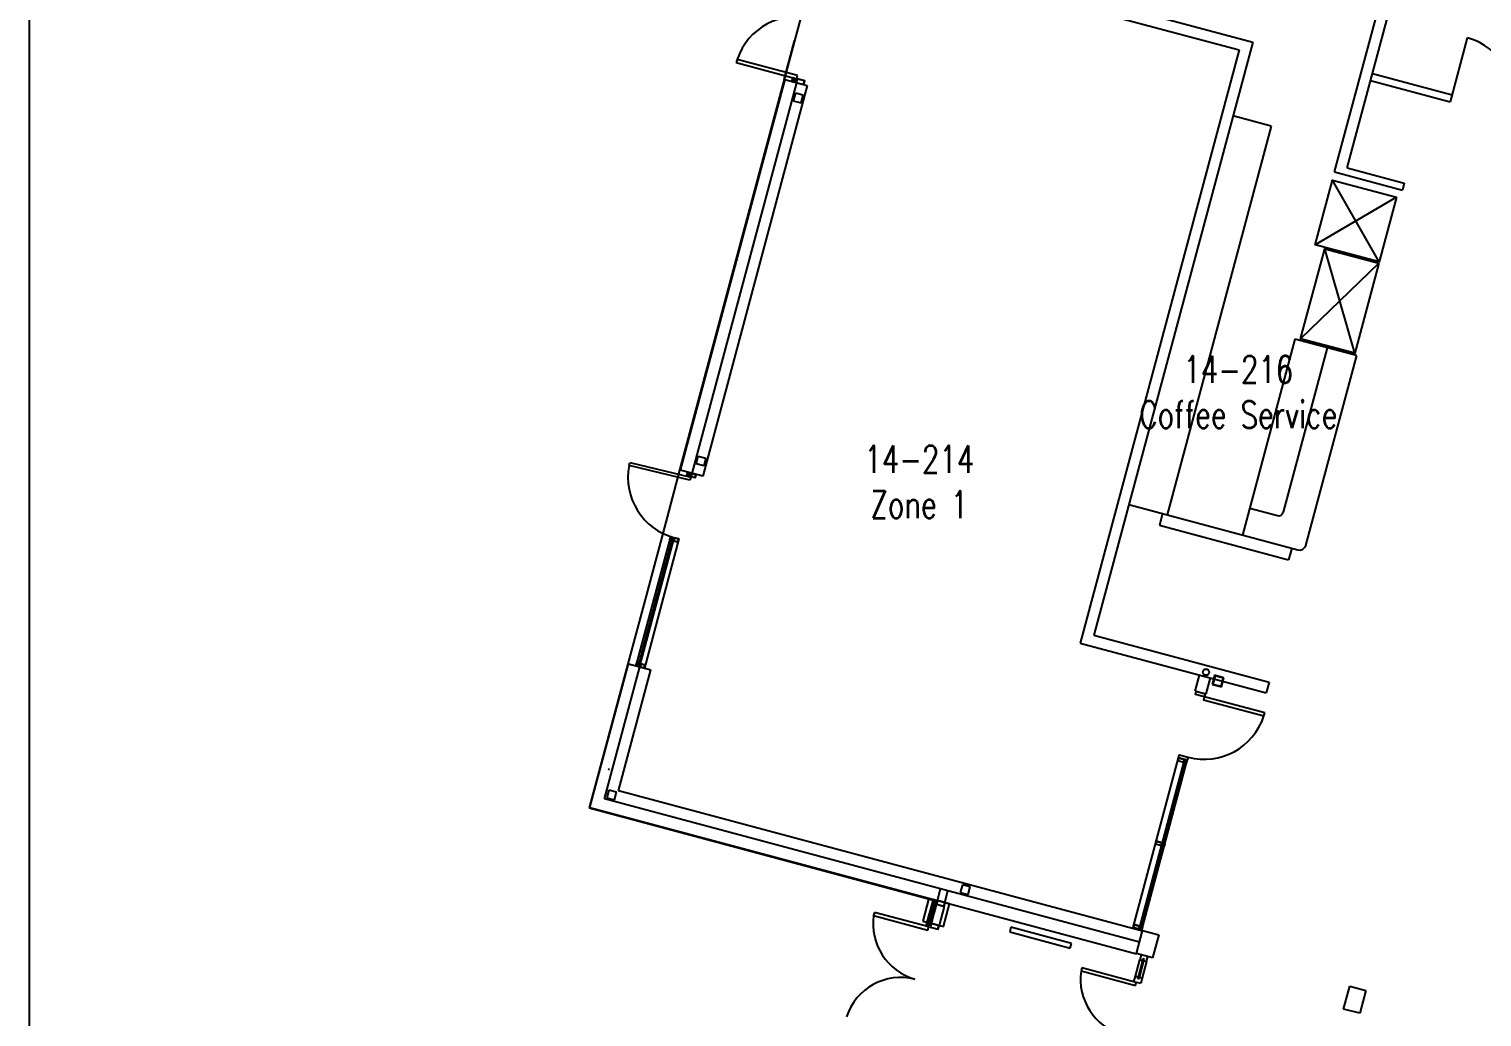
# Model space of a CAD drawing. Extents: x 11182 to 734459, y -1391328 to 152085.
# Drawn here: x 313980 to 337183, y -1372320 to -1356545 of the extents above; entities that cross this region are included whole.
import ezdxf
from ezdxf.enums import TextEntityAlignment as Align

# ---------------------------------------------------------------- set-up
doc = ezdxf.new("R2010")
doc.units = 0
doc.header["$LTSCALE"] = 500
doc.header["$MEASUREMENT"] = 0
doc.layers.add('0_Defpoints', color=106, linetype='CONTINUOUS', plot=False)
for name, color, linetype in [('0_room_data', 7, 'CONTINUOUS'), ('1_Wall_Exist', 251, 'CONTINUOUS'), ('3_Text', 7, 'CONTINUOUS')]:
    doc.layers.add(name, color=color, linetype=linetype)
doc.styles.add('1_200', font='simplex.shx', dxfattribs={"width": 0.75, "height": 460})

# ---------------------------------------------------------------- blocks, each defined once
blk = doc.blocks.new('room_data')
at = {"layer": '3_Text', "style": '1_200', "width": 0.75}
for tag, p in [('ROOMNUM', (0, 0)), ('ROOMUSE', (0, -575))]:
    blk.add_attdef(tag, text='', height=345, dxfattribs=at).set_placement(p, align=Align.MIDDLE_CENTER)

msp = doc.modelspace()

# ---------------------------------------------------------------- linework, layer by layer
at = {"layer": '0_Defpoints'}
msp.add_lwpolyline([(391388, -1271696), (313980, -1271696), (313980, -1391328), (391388, -1391328)], close=True, dxfattribs=at)
at = {"layer": '1_Wall_Exist'}
for p, q in [((329031, -1355736), (333303, -1356879, 0)), ((330108, -1355839, 0), (333521, -1356753, 0)), ((334830, -1358826), (335648, -1355770)), ((335031, -1358763, 0), (335820, -1355816)), ((326382, -1356073), (326040, -1357349)), ((326206, -1356731), (324370, -1363588)), ((326040, -1357349), (326206, -1356731)), ((333303, -1356879), (330767, -1366350)), ((333521, -1356753), (330985, -1366224)), ((336949, -1356685), (336676, -1357705)), ((325288, -1357031), (325275, -1357079)), ((325275, -1357079), (326241, -1357337)), ((326254, -1357289), (325288, -1357031)), ((326049, -1357351), (324379, -1363591)), ((326049, -1357351), (326408, -1357448)), ((326241, -1357337), (326254, -1357289)), ((335435, -1357254), (336706, -1357594)), ((326234, -1357401), (324563, -1363640)), ((326408, -1357448), (324738, -1363687)), ((326218, -1357569), (326185, -1357691)), ((326341, -1357601), (326218, -1357569)), ((335405, -1357365), (336676, -1357705)), ((326185, -1357691), (326308, -1357724)), ((326308, -1357724), (326341, -1357601)), ((333819, -1358095), (333206, -1357931)), ((333819, -1358095), (332157, -1364303)), ((335543, -1360262), (334796, -1358956)), ((334830, -1358826), (335912, -1359116)), ((335031, -1358763), (335941, -1359007)), ((335941, -1359007), (335912, -1359116)), ((335820, -1359230), (334520, -1359988)), ((335152, -1361722), (334672, -1360053)), ((335537, -1360285), (334287, -1361490)), ((334197, -1361496), (333359, -1364625)), ((335178, -1361759), (334197, -1361496)), ((334712, -1361634), (334009, -1364260)), ((335178, -1361759), (334367, -1364789)), ((324634, -1363487), (324667, -1363364)), ((324667, -1363364), (324789, -1363397)), ((323562, -1363513), (323575, -1363464)), ((324534, -1363750), (323562, -1363513)), ((323575, -1363464), (324547, -1363702)), ((324370, -1363588), (324169, -1364339)), ((324738, -1363687), (324379, -1363591)), ((324756, -1363520), (324634, -1363487)), ((324789, -1363397), (324756, -1363520)), ((324547, -1363702), (324534, -1363750)), ((331544, -1364139), (334243, -1364861)), ((332083, -1364283), (332034, -1364467)), ((333474, -1364195), (333916, -1364313)), ((324169, -1364339), (323833, -1365594)), ((332034, -1364467), (334095, -1365019)), ((324224, -1364651), (323672, -1366714)), ((324243, -1364706), (323712, -1366690)), ((324266, -1364712), (323734, -1366696)), ((324359, -1364687), (323806, -1366750)), ((324243, -1364706), (324266, -1364712)), ((324246, -1364687), (324248, -1364680)), ((334144, -1364835), (334095, -1365019)), ((323833, -1365594), (323542, -1366680)), ((330767, -1366350), (333736, -1367145)), ((330985, -1366224), (333782, -1366973)), ((323542, -1366680), (322926, -1368981)), ((322937, -1368975), (323551, -1366682)), ((323171, -1368839), (323736, -1366731)), ((323393, -1368711), (323910, -1366778)), ((323551, -1366682), (323910, -1366778)), ((332604, -1367116), (332673, -1366860)), ((332914, -1366864), (332875, -1367011)), ((332920, -1366874), (332885, -1367005)), ((333061, -1366903), (332914, -1366864)), ((333051, -1366909), (332920, -1366874)), ((332776, -1367162), (332845, -1366906)), ((332875, -1367011), (333022, -1367050)), ((332885, -1367005), (333016, -1367040)), ((333016, -1367040), (333051, -1366909)), ((333022, -1367050), (333061, -1366903)), ((333782, -1366973), (333736, -1367145)), ((332604, -1367116), (332776, -1367162)), ((331610, -1370890), (332335, -1368183)), ((331751, -1370927), (332464, -1368264)), ((332075, -1369554), (332427, -1368241)), ((332100, -1369560), (332451, -1368247)), ((332335, -1368183), (332323, -1368226)), ((332323, -1368226), (332421, -1368253)), ((332337, -1368187), (332327, -1368224)), ((332327, -1368224), (332336, -1368227)), ((332433, -1368209), (332335, -1368183)), ((332346, -1368189), (332337, -1368187)), ((332343, -1368229), (332403, -1368245)), ((332413, -1368207), (332353, -1368191)), ((332410, -1368247), (332415, -1368248)), ((332416, -1368247), (332417, -1368244)), ((332418, -1368243), (332420, -1368244)), ((332419, -1368248), (332419, -1368247)), ((332419, -1368247), (332419, -1368247)), ((332422, -1368250), (332419, -1368249)), ((332420, -1368246), (332422, -1368247)), ((332425, -1368210), (332421, -1368209)), ((332421, -1368243), (332423, -1368236)), ((332421, -1368253), (332422, -1368250)), ((332422, -1368247), (332422, -1368247)), ((332422, -1368247), (332423, -1368247)), ((332422, -1368250), (332422, -1368249)), ((332422, -1368249), (332422, -1368250)), ((332423, -1368236), (332426, -1368225)), ((332423, -1368247), (332426, -1368234)), ((332425, -1368215), (332426, -1368211)), ((332428, -1368216), (332426, -1368216)), ((332426, -1368225), (332428, -1368217)), ((332426, -1368234), (332428, -1368235)), ((332451, -1368247), (332427, -1368241)), ((332428, -1368213), (332428, -1368212)), ((332428, -1368212), (332428, -1368212)), ((332428, -1368228), (332432, -1368215)), ((332430, -1368228), (332428, -1368228)), ((332428, -1368235), (332428, -1368236)), ((332428, -1368236), (332437, -1368239)), ((332429, -1368211), (332432, -1368212)), ((332431, -1368215), (332429, -1368214)), ((332440, -1368229), (332430, -1368227)), ((332430, -1368227), (332430, -1368228)), ((332432, -1368215), (332431, -1368214)), ((332431, -1368214), (332431, -1368215)), ((332432, -1368212), (332433, -1368209)), ((332432, -1368212), (332432, -1368212)), ((332432, -1368212), (332432, -1368212)), ((332456, -1368229), (332432, -1368222)), ((332437, -1368239), (332437, -1368237)), ((332437, -1368237), (332439, -1368238)), ((332439, -1368231), (332440, -1368229)), ((332441, -1368231), (332439, -1368231)), ((332439, -1368238), (332439, -1368239)), ((332439, -1368239), (332454, -1368243)), ((332456, -1368233), (332441, -1368229)), ((332441, -1368229), (332441, -1368231)), ((332441, -1368236), (332442, -1368233)), ((332451, -1368239), (332442, -1368237)), ((332452, -1368235), (332443, -1368233)), ((332450, -1368256), (332449, -1368259)), ((332449, -1368260), (332464, -1368264)), ((332451, -1368260), (332449, -1368260)), ((332451, -1368256), (332450, -1368256)), ((332450, -1368259), (332451, -1368259)), ((332454, -1368243), (332451, -1368254)), ((332451, -1368254), (332454, -1368255)), ((332451, -1368254), (332451, -1368254)), ((332451, -1368254), (332451, -1368254)), ((332453, -1368257), (332451, -1368256)), ((332451, -1368256), (332451, -1368256)), ((332453, -1368233), (332453, -1368233)), ((332454, -1368252), (332455, -1368251)), ((332454, -1368256), (332454, -1368257)), ((332454, -1368259), (332456, -1368259)), ((332464, -1368263), (332454, -1368260)), ((332456, -1368254), (332460, -1368240)), ((332457, -1368255), (332456, -1368254)), ((332456, -1368259), (332457, -1368255)), ((332460, -1368223), (332459, -1368223)), ((332460, -1368218), (332460, -1368220)), ((332460, -1368220), (332460, -1368221)), ((332460, -1368221), (332463, -1368221)), ((332460, -1368221), (332460, -1368221)), ((332462, -1368224), (332460, -1368223)), ((332460, -1368223), (332460, -1368223)), ((332460, -1368240), (332464, -1368225)), ((332460, -1368240), (332460, -1368240)), ((332460, -1368240), (332460, -1368240)), ((332476, -1368221), (332461, -1368217)), ((332461, -1368217), (332462, -1368218)), ((332462, -1368219), (332461, -1368218)), ((332463, -1368222), (332463, -1368223)), ((332466, -1368221), (332464, -1368220)), ((332464, -1368264), (332476, -1368221)), ((332475, -1368222), (332464, -1368263)), ((332464, -1368225), (332465, -1368224)), ((332465, -1368219), (332475, -1368222)), ((332465, -1368224), (332466, -1368221)), ((323228, -1368360), (323250, -1368366)), ((323239, -1368697), (323206, -1368819)), ((323362, -1368729), (323239, -1368697)), ((323329, -1368852), (323362, -1368729)), ((331761, -1370952), (323393, -1368711)), ((331714, -1371127), (323171, -1368839)), ((323206, -1368819), (323329, -1368852)), ((322926, -1368981), (328484, -1370469)), ((322937, -1368975), (328486, -1370460)), ((331719, -1370885), (332070, -1369573)), ((331743, -1370892), (332095, -1369579)), ((331979, -1369515), (331967, -1369558)), ((331967, -1369558), (332065, -1369584)), ((331980, -1369518), (331970, -1369556)), ((331970, -1369556), (331979, -1369558)), ((332077, -1369541), (331979, -1369515)), ((331990, -1369521), (331980, -1369518)), ((331987, -1369560), (332047, -1369576)), ((332057, -1369539), (331997, -1369523)), ((332054, -1369578), (332059, -1369579)), ((332060, -1369579), (332061, -1369576)), ((332062, -1369575), (332064, -1369576)), ((332062, -1369580), (332062, -1369579)), ((332062, -1369579), (332062, -1369579)), ((332063, -1369578), (332066, -1369579)), ((332065, -1369581), (332063, -1369581)), ((332069, -1369542), (332064, -1369541)), ((332065, -1369575), (332067, -1369567)), ((332066, -1369582), (332065, -1369581)), ((332065, -1369581), (332065, -1369581)), ((332065, -1369584), (332066, -1369582)), ((332066, -1369579), (332066, -1369579)), ((332066, -1369579), (332067, -1369579)), ((332067, -1369567), (332070, -1369557)), ((332067, -1369579), (332070, -1369566)), ((332068, -1369546), (332069, -1369543)), ((332071, -1369548), (332069, -1369547)), ((332070, -1369557), (332072, -1369549)), ((332070, -1369566), (332072, -1369566)), ((332095, -1369579), (332070, -1369573)), ((332072, -1369566), (332071, -1369568)), ((332071, -1369568), (332080, -1369570)), ((332072, -1369544), (332072, -1369544)), ((332072, -1369544), (332072, -1369544)), ((332075, -1369546), (332072, -1369545)), ((332072, -1369559), (332075, -1369546)), ((332073, -1369560), (332072, -1369559)), ((332073, -1369543), (332075, -1369544)), ((332074, -1369558), (332073, -1369560)), ((332083, -1369561), (332074, -1369558)), ((332075, -1369544), (332075, -1369544)), ((332075, -1369544), (332076, -1369544)), ((332075, -1369546), (332075, -1369546)), ((332075, -1369546), (332075, -1369546)), ((332100, -1369560), (332075, -1369554)), ((332076, -1369544), (332077, -1369541)), ((332080, -1369570), (332081, -1369569)), ((332081, -1369569), (332082, -1369569)), ((332082, -1369569), (332082, -1369571)), ((332082, -1369571), (332097, -1369575)), ((332083, -1369562), (332083, -1369561)), ((332084, -1369563), (332083, -1369562)), ((332085, -1369561), (332084, -1369563)), ((332100, -1369565), (332085, -1369561)), ((332085, -1369568), (332085, -1369565)), ((332094, -1369571), (332085, -1369569)), ((332095, -1369567), (332086, -1369564)), ((332094, -1369588), (332093, -1369590)), ((332095, -1369591), (332093, -1369591)), ((332093, -1369591), (332095, -1369591)), ((332093, -1369592), (332108, -1369596)), ((332097, -1369575), (332094, -1369585)), ((332094, -1369585), (332095, -1369586)), ((332094, -1369588), (332094, -1369587)), ((332094, -1369587), (332094, -1369588)), ((332097, -1369589), (332094, -1369588)), ((332095, -1369586), (332097, -1369586)), ((332095, -1369586), (332095, -1369586)), ((332097, -1369564), (332097, -1369564)), ((332097, -1369591), (332099, -1369591)), ((332107, -1369594), (332097, -1369592)), ((332098, -1369583), (332098, -1369583)), ((332098, -1369587), (332098, -1369588)), ((332099, -1369591), (332100, -1369587)), ((332100, -1369586), (332104, -1369572)), ((332100, -1369587), (332100, -1369586)), ((332104, -1369550), (332103, -1369552)), ((332103, -1369552), (332104, -1369553)), ((332103, -1369555), (332103, -1369554)), ((332103, -1369554), (332103, -1369554)), ((332106, -1369555), (332103, -1369555)), ((332103, -1369572), (332104, -1369571)), ((332104, -1369572), (332103, -1369572)), ((332120, -1369552), (332104, -1369548)), ((332104, -1369549), (332106, -1369550)), ((332105, -1369550), (332104, -1369549)), ((332104, -1369552), (332106, -1369553)), ((332104, -1369553), (332104, -1369552)), ((332104, -1369571), (332108, -1369557)), ((332118, -1369553), (332107, -1369594)), ((332107, -1369554), (332107, -1369555)), ((332108, -1369551), (332118, -1369553)), ((332110, -1369553), (332108, -1369551)), ((332108, -1369596), (332120, -1369552)), ((332108, -1369557), (332109, -1369556)), ((332109, -1369556), (332110, -1369553)), ((328486, -1370460), (328536, -1370276)), ((328603, -1370491), (328653, -1370307)), ((328885, -1370208), (328852, -1370331)), ((328852, -1370331), (328975, -1370364)), ((329007, -1370241), (328885, -1370208)), ((328975, -1370364), (329007, -1370241)), ((328351, -1370423), (328253, -1370788)), ((328325, -1370808), (328406, -1370504)), ((328349, -1370839), (328447, -1370474)), ((328471, -1370480), (328374, -1370846)), ((328445, -1370450), (328443, -1370450)), ((328484, -1370469), (328447, -1370608)), ((328486, -1370460), (328484, -1370469)), ((328486, -1370460), (328486, -1370460)), ((328680, -1370511), (328486, -1370460)), ((328488, -1370452), (328488, -1370452)), ((328593, -1370555), (328512, -1370858)), ((328582, -1370876), (328680, -1370511)), ((328603, -1370491), (331665, -1371310)), ((327480, -1370651), (327467, -1370699)), ((327467, -1370699), (328336, -1370932)), ((328349, -1370883), (327480, -1370651)), ((328253, -1370788), (328512, -1370858)), ((328403, -1370772), (328389, -1370825)), ((328431, -1370668), (328403, -1370772)), ((328447, -1370608), (328431, -1370668)), ((328336, -1370932), (328349, -1370883)), ((328345, -1370850), (328348, -1370839)), ((328389, -1370825), (328582, -1370876)), ((328512, -1370858), (328582, -1370876)), ((329661, -1370888), (329641, -1370961)), ((329641, -1370961), (330607, -1371219)), ((330627, -1371147), (329661, -1370888)), ((331622, -1370846), (331610, -1370890)), ((331610, -1370890), (331709, -1370916)), ((331624, -1370850), (331614, -1370887)), ((331614, -1370887), (331623, -1370890)), ((331720, -1370872), (331622, -1370846)), ((331633, -1370852), (331624, -1370850)), ((331630, -1370892), (331690, -1370908)), ((331700, -1370870), (331640, -1370854)), ((331666, -1371308), (331764, -1370941)), ((331698, -1370910), (331702, -1370911)), ((331703, -1370911), (331704, -1370907)), ((331705, -1370907), (331707, -1370907)), ((331706, -1370911), (331706, -1370910)), ((331706, -1370911), (331706, -1370911)), ((331709, -1370913), (331706, -1370912)), ((331707, -1370910), (331709, -1370910)), ((331712, -1370873), (331708, -1370872)), ((331708, -1370907), (331710, -1370899)), ((331709, -1370910), (331709, -1370911)), ((331709, -1370911), (331710, -1370910)), ((331709, -1370916), (331709, -1370913)), ((331709, -1370913), (331709, -1370913)), ((331709, -1370913), (331709, -1370913)), ((331710, -1370899), (331713, -1370888)), ((331710, -1370910), (331713, -1370899)), ((331712, -1370878), (331713, -1370874)), ((331715, -1370879), (331713, -1370879)), ((331713, -1370888), (331715, -1370880)), ((331713, -1370898), (331715, -1370898)), ((331713, -1370899), (331713, -1370898)), ((331738, -1370911), (331714, -1370904)), ((331715, -1370876), (331715, -1370875)), ((331715, -1370876), (331715, -1370876)), ((331715, -1370891), (331719, -1370878)), ((331717, -1370891), (331715, -1370891)), ((331715, -1370898), (331715, -1370899)), ((331715, -1370899), (331724, -1370902)), ((331716, -1370875), (331719, -1370875)), ((331718, -1370878), (331716, -1370877)), ((331727, -1370892), (331717, -1370890)), ((331717, -1370890), (331717, -1370891)), ((331719, -1370878), (331718, -1370877)), ((331718, -1370877), (331718, -1370878)), ((331719, -1370875), (331720, -1370872)), ((331719, -1370875), (331719, -1370875)), ((331719, -1370875), (331719, -1370875)), ((331743, -1370892), (331719, -1370885)), ((331724, -1370902), (331724, -1370900)), ((331724, -1370900), (331726, -1370901)), ((331726, -1370894), (331727, -1370892)), ((331728, -1370894), (331726, -1370894)), ((331726, -1370901), (331726, -1370902)), ((331726, -1370902), (331741, -1370906)), ((331743, -1370897), (331728, -1370893)), ((331728, -1370893), (331728, -1370894)), ((331728, -1370899), (331729, -1370897)), ((331738, -1370903), (331729, -1370900)), ((331739, -1370898), (331730, -1370896)), ((331737, -1370919), (331736, -1370922)), ((331736, -1370923), (331751, -1370927)), ((331738, -1370923), (331736, -1370923)), ((331738, -1370919), (331737, -1370919)), ((331737, -1370922), (331738, -1370922)), ((331741, -1370906), (331738, -1370917)), ((331738, -1370917), (331741, -1370918)), ((331738, -1370918), (331738, -1370917)), ((331738, -1370917), (331738, -1370918)), ((331738, -1370920), (331738, -1370919)), ((331740, -1370920), (331738, -1370920)), ((331740, -1370896), (331740, -1370896)), ((331741, -1370915), (331742, -1370915)), ((331741, -1370919), (331741, -1370920)), ((331741, -1370922), (331743, -1370922)), ((331751, -1370926), (331741, -1370923)), ((331743, -1370918), (331747, -1370903)), ((331744, -1370919), (331743, -1370918)), ((331743, -1370922), (331744, -1370919)), ((331747, -1370886), (331746, -1370886)), ((331747, -1370881), (331747, -1370884)), ((331747, -1370884), (331750, -1370884)), ((331747, -1370884), (331747, -1370884)), ((331747, -1370884), (331747, -1370884)), ((331749, -1370887), (331747, -1370886)), ((331747, -1370886), (331747, -1370886)), ((331747, -1370903), (331751, -1370888)), ((331747, -1370903), (331747, -1370903)), ((331747, -1370903), (331747, -1370903)), ((331763, -1370884), (331748, -1370880)), ((331748, -1370880), (331749, -1370881)), ((331749, -1370882), (331748, -1370881)), ((331750, -1370885), (331750, -1370886)), ((331753, -1370884), (331751, -1370883)), ((331751, -1370927), (331763, -1370884)), ((331762, -1370885), (331751, -1370926)), ((331751, -1370888), (331752, -1370888)), ((331752, -1370882), (331762, -1370885)), ((331752, -1370888), (331753, -1370884)), ((331764, -1370941), (332020, -1371010)), ((332020, -1371010), (331922, -1371377)), ((330607, -1371219), (330627, -1371147)), ((331648, -1371668), (331717, -1371407)), ((331666, -1371308), (331665, -1371310)), ((331922, -1371377), (331666, -1371308)), ((331690, -1371707), (331773, -1371397)), ((331785, -1371401), (331702, -1371711)), ((331739, -1371328), (331717, -1371407)), ((331717, -1371407), (331762, -1371419)), ((331828, -1371437), (331758, -1371697)), ((331767, -1371394), (331762, -1371419)), ((331770, -1371392), (331767, -1371394)), ((331790, -1371397), (331770, -1371392)), ((331773, -1371397), (331785, -1371401)), ((331783, -1371425), (331791, -1371401)), ((331783, -1371425), (331828, -1371437)), ((331791, -1371401), (331790, -1371397)), ((331828, -1371437), (331849, -1371357)), ((330793, -1371538), (330780, -1371586)), ((330780, -1371586), (331649, -1371819)), ((331662, -1371770), (330793, -1371538)), ((331624, -1371757), (331648, -1371668)), ((331648, -1371668), (331693, -1371680)), ((331685, -1371704), (331693, -1371680)), ((331685, -1371708), (331685, -1371704)), ((331705, -1371713), (331685, -1371708)), ((331702, -1371711), (331690, -1371707)), ((331708, -1371710), (331705, -1371713)), ((331713, -1371685), (331708, -1371710)), ((331713, -1371685), (331758, -1371697)), ((331758, -1371697), (331734, -1371787)), ((331734, -1371787), (331624, -1371757)), ((331649, -1371819), (331662, -1371770)), ((334974, -1372194), (335072, -1371827)), ((335072, -1371827), (335328, -1371895)), ((335328, -1371895), (335230, -1372262)), ((335230, -1372262), (334974, -1372194))]:
    msp.add_line(p, q, dxfattribs=at)
at = {"layer": '1_Wall_Exist', "elevation": 0}
for points in [[(326187, -1357387, -0.36397), (326187, -1357388), (326187, -1357388), (326164, -1357382), (326181, -1357321), (326204, -1357327), (326204, -1357327, -0.36397), (326203, -1357328)], [(326201, -1357327, -1.25595), (326198, -1357327), (326182, -1357323), (326166, -1357381), (326182, -1357385, -1.25595), (326185, -1357386), (326188, -1357387)], [(326188, -1357387), (326190, -1357387), (326190, -1357386), (326188, -1357386), (326203, -1357329), (326205, -1357330), (326205, -1357329), (326204, -1357328), (326201, -1357327, -1), (326198, -1357327), (326189, -1357328, 0.297334), (326189, -1357329), (326188, -1357330, 0.541623), (326189, -1357332), (326194, -1357331, -0.104064), (326194, -1357331), (326198, -1357332, -0.414214), (326199, -1357333), (326193, -1357356), (326193, -1357357), (326192, -1357357), (326186, -1357380, -0.414214), (326185, -1357381), (326181, -1357380), (326181, -1357380), (326177, -1357377, 0.541623), (326176, -1357377), (326175, -1357379, 0.297334), (326176, -1357380), (326182, -1357385, -1), (326185, -1357386)], [(326199, -1357367), (326193, -1357365), (326195, -1357361), (326199, -1357362, 0.414214), (326200, -1357362), (326201, -1357356, 0.414214), (326201, -1357355), (326197, -1357354), (326198, -1357350), (326238, -1357361)], [(326203, -1357351), (326199, -1357367), (326234, -1357376), (326229, -1357394, 0.414214), (326230, -1357395), (326230, -1357395), (326231, -1357394), (326234, -1357395, -0.414214), (326235, -1357397), (326234, -1357398, -0.414214), (326232, -1357399), (326229, -1357398), (326230, -1357397), (326229, -1357397, 0.414214), (326228, -1357398), (326228, -1357399), (326351, -1357432), (326368, -1357371), (326244, -1357337), (326244, -1357339), (326245, -1357340), (326245, -1357340), (326245, -1357339), (326248, -1357340, -0.414214), (326249, -1357342), (326249, -1357343, -0.414214), (326247, -1357344), (326244, -1357343), (326244, -1357343), (326244, -1357342, 0.414214), (326243, -1357343), (326238, -1357361)], [(326202, -1357355), (326203, -1357356), (326203, -1357357), (326204, -1357357), (326204, -1357356), (326205, -1357356), (326205, -1357357), (326205, -1357357), (326206, -1357356), (326206, -1357356), (326206, -1357357), (326207, -1357357), (326207, -1357357), (326208, -1357357), (326208, -1357358), (326208, -1357358), (326209, -1357357), (326209, -1357357), (326210, -1357358), (326210, -1357358), (326211, -1357358), (326211, -1357358), (326211, -1357359), (326211, -1357359), (326212, -1357358), (326212, -1357358), (326213, -1357359), (326213, -1357359), (326214, -1357358), (326214, -1357358), (326214, -1357359), (326214, -1357360), (326215, -1357359), (326215, -1357359), (326216, -1357360), (326216, -1357360), (326217, -1357359), (326217, -1357359), (326217, -1357360), (326218, -1357360), (326218, -1357360, -0.627131), (326215, -1357367), (326215, -1357366), (326215, -1357366), (326214, -1357366), (326214, -1357366), (326214, -1357365), (326213, -1357365), (326213, -1357366), (326212, -1357366), (326212, -1357365), (326212, -1357365), (326211, -1357366), (326211, -1357366), (326211, -1357365), (326210, -1357365), (326210, -1357365), (326209, -1357365), (326209, -1357364), (326209, -1357364), (326208, -1357365), (326208, -1357365), (326208, -1357364), (326207, -1357364), (326207, -1357364), (326206, -1357364), (326206, -1357363), (326206, -1357363), (326205, -1357364), (326205, -1357364), (326204, -1357363), (326204, -1357363), (326203, -1357364), (326203, -1357363), (326203, -1357363), (326203, -1357362), (326202, -1357363), (326202, -1357363), (326201, -1357362), (326201, -1357362), (326200, -1357363)]]:
    msp.add_lwpolyline(points, format="xyb", dxfattribs=at)
for points in [[(326222, -1357368, 0.414214), (326222, -1357370), (326234, -1357373, 0.414214), (326235, -1357372), (326237, -1357365, 0.414214), (326236, -1357363), (326225, -1357360, 0.414214), (326224, -1357361)], [(326238, -1357396), (326238, -1357399), (326349, -1357428), (326364, -1357373), (326252, -1357343), (326252, -1357346, -0.414214), (326248, -1357348), (326245, -1357347), (326233, -1357392), (326236, -1357392, -0.414214)]]:
    msp.add_lwpolyline(points, format="xyb", close=True, dxfattribs=at)
for points in [[(335820, -1359230), (335543, -1360262), (334520, -1359988), (334796, -1358956)], [(335537, -1360285), (335152, -1361722), (334287, -1361490), (334672, -1360053)]]:
    msp.add_lwpolyline(points, close=True, dxfattribs=at)
at = {"layer": '1_Wall_Exist', "flags": 128}
for points in [[(324520, -1363630, -1.25595), (324516, -1363630), (324501, -1363625), (324489, -1363671), (324504, -1363675, -1.25595), (324507, -1363676), (324509, -1363677, -0.36397), (324510, -1363678), (324509, -1363678), (324486, -1363672), (324499, -1363623), (324523, -1363629), (324523, -1363630, -0.36397), (324522, -1363630)], [(324503, -1363670, -0.104064), (324503, -1363670), (324499, -1363667, 0.541623), (324498, -1363668), (324498, -1363669, 0.297334), (324498, -1363670), (324504, -1363675, -1), (324507, -1363676), (324510, -1363677), (324512, -1363677), (324512, -1363676), (324510, -1363676), (324522, -1363632), (324524, -1363632), (324524, -1363632), (324522, -1363630), (324520, -1363630, -1), (324516, -1363630), (324508, -1363631, 0.297334), (324507, -1363632), (324507, -1363633, 0.541623), (324508, -1363634), (324513, -1363634, -0.104064), (324513, -1363634), (324517, -1363635, -0.414214), (324518, -1363636), (324513, -1363653), (324513, -1363653), (324513, -1363653), (324508, -1363670, -0.414214), (324507, -1363671)], [(324542, -1363665, 0.414214), (324543, -1363666), (324554, -1363669, 0.414214), (324556, -1363668), (324558, -1363661, 0.414214), (324557, -1363660), (324545, -1363657, 0.414214), (324544, -1363657)], [(324560, -1363686), (324560, -1363689), (324618, -1363704), (324630, -1363661), (324571, -1363645), (324571, -1363648, -0.414214), (324567, -1363650), (324564, -1363649), (324555, -1363682), (324558, -1363683, -0.414214)], [(324244, -1364658, -1.25595), (324241, -1364657), (324226, -1364653), (324213, -1364699), (324229, -1364703, -1.25595), (324232, -1364704), (324234, -1364705, -0.36397), (324234, -1364706), (324234, -1364706), (324211, -1364700), (324224, -1364651), (324247, -1364657), (324247, -1364657, -0.36397), (324247, -1364658)], [(324228, -1364698, -0.104064), (324228, -1364698), (324224, -1364695, 0.541623), (324223, -1364695), (324222, -1364697, 0.297334), (324223, -1364698), (324229, -1364703, -1), (324232, -1364704), (324235, -1364705), (324237, -1364705), (324237, -1364704), (324235, -1364704), (324247, -1364660), (324249, -1364660), (324249, -1364659), (324247, -1364658), (324244, -1364658, -1), (324241, -1364658), (324233, -1364659, 0.297334), (324232, -1364659), (324232, -1364661, 0.541623), (324233, -1364662), (324238, -1364661, -0.104064), (324238, -1364661), (324242, -1364662, -0.414214), (324242, -1364664), (324238, -1364680), (324238, -1364681), (324238, -1364681), (324233, -1364698, -0.414214), (324232, -1364699)], [(324267, -1364693, 0.414214), (324268, -1364694), (324279, -1364697, 0.414214), (324280, -1364696), (324282, -1364689, 0.414214), (324282, -1364688), (324270, -1364685, 0.414214), (324269, -1364685)], [(324285, -1364714), (324285, -1364717), (324343, -1364732), (324355, -1364689), (324296, -1364673), (324295, -1364676, -0.414214), (324292, -1364678), (324289, -1364677), (324280, -1364710), (324283, -1364710, -0.414214)], [(323705, -1366672, -1.25595), (323702, -1366672), (323686, -1366667), (323674, -1366713), (323690, -1366717, -1.25595), (323693, -1366718), (323695, -1366719, -0.36397), (323695, -1366720), (323695, -1366720), (323672, -1366714), (323685, -1366665), (323708, -1366671), (323708, -1366671, -0.36397), (323707, -1366672)], [(323689, -1366712, -0.104064), (323689, -1366712), (323685, -1366709, 0.541623), (323684, -1366709), (323683, -1366711, 0.297334), (323684, -1366712), (323690, -1366717, -1), (323693, -1366718), (323695, -1366719), (323698, -1366719), (323698, -1366718), (323696, -1366718), (323708, -1366674), (323710, -1366674), (323710, -1366674), (323708, -1366672), (323705, -1366672, -1), (323702, -1366672), (323694, -1366673, 0.297334), (323693, -1366674), (323693, -1366675, 0.541623), (323694, -1366676), (323698, -1366675, -0.104064), (323699, -1366675), (323702, -1366676, -0.414214), (323703, -1366678), (323699, -1366694), (323699, -1366695), (323698, -1366695), (323694, -1366712, -0.414214), (323693, -1366713)], [(323728, -1366707, 0.414214), (323728, -1366708), (323740, -1366711, 0.414214), (323741, -1366710), (323743, -1366703, 0.414214), (323743, -1366702), (323731, -1366699, 0.414214), (323730, -1366699)], [(323746, -1366728), (323745, -1366731), (323804, -1366746), (323815, -1366703), (323757, -1366687), (323756, -1366690, -0.414214), (323753, -1366692), (323750, -1366691), (323741, -1366724), (323744, -1366724, -0.414214)]]:
    msp.add_lwpolyline(points, format="xyb", close=True, dxfattribs=at)
for points in [[(324521, -1363660), (324520, -1363663), (324514, -1363662), (324515, -1363658), (324519, -1363659, 0.414214), (324520, -1363658), (324522, -1363652, 0.414214), (324521, -1363651), (324517, -1363650), (324518, -1363646), (324559, -1363657)], [(324524, -1363648), (324520, -1363663), (324555, -1363672), (324551, -1363684, 0.414214), (324552, -1363685), (324553, -1363685), (324553, -1363684), (324556, -1363685, -0.414214), (324557, -1363687), (324557, -1363688, -0.414214), (324555, -1363689), (324552, -1363688), (324552, -1363688), (324551, -1363687, 0.414214), (324550, -1363688), (324550, -1363689), (324621, -1363708), (324634, -1363659), (324563, -1363640), (324563, -1363641), (324563, -1363642), (324564, -1363643), (324564, -1363642), (324567, -1363643, -0.414214), (324568, -1363645), (324568, -1363645, -0.414214), (324566, -1363647), (324563, -1363646), (324563, -1363645), (324563, -1363645, 0.414214), (324562, -1363646), (324559, -1363657)], [(324523, -1363652), (324524, -1363652), (324524, -1363653), (324524, -1363653), (324525, -1363652), (324525, -1363652), (324525, -1363653), (324526, -1363653), (324526, -1363653), (324527, -1363653), (324527, -1363654), (324527, -1363654), (324528, -1363653), (324528, -1363653), (324528, -1363654), (324529, -1363654), (324529, -1363654), (324530, -1363654), (324530, -1363655), (324530, -1363655), (324531, -1363654), (324531, -1363654), (324532, -1363655), (324532, -1363655), (324533, -1363654), (324533, -1363654), (324533, -1363655), (324533, -1363655), (324534, -1363655), (324534, -1363655), (324535, -1363656), (324535, -1363656), (324536, -1363655), (324536, -1363655), (324536, -1363656), (324537, -1363656), (324537, -1363656), (324538, -1363656), (324538, -1363657), (324538, -1363657), (324538, -1363656, -0.627131), (324536, -1363663), (324536, -1363662), (324535, -1363662), (324535, -1363663), (324534, -1363663), (324534, -1363662), (324534, -1363662), (324533, -1363662), (324533, -1363662), (324533, -1363661), (324532, -1363661), (324532, -1363662), (324531, -1363662), (324531, -1363661), (324531, -1363661), (324530, -1363662), (324530, -1363661), (324530, -1363661), (324529, -1363660), (324529, -1363661), (324528, -1363661), (324528, -1363660), (324528, -1363660), (324527, -1363661), (324527, -1363661), (324526, -1363660), (324526, -1363660), (324525, -1363660), (324525, -1363660), (324525, -1363659), (324525, -1363659), (324524, -1363660), (324524, -1363660), (324523, -1363659), (324523, -1363659), (324522, -1363660), (324522, -1363659), (324522, -1363658), (324522, -1363658), (324521, -1363659)], [(324245, -1364691), (324239, -1364689), (324240, -1364686), (324244, -1364687, 0.414214), (324245, -1364686), (324247, -1364680, 0.414214), (324246, -1364679), (324242, -1364678)], [(324249, -1364675), (324248, -1364680), (324248, -1364680), (324249, -1364681), (324249, -1364681), (324250, -1364680), (324250, -1364680), (324250, -1364681), (324251, -1364681), (324251, -1364680), (324252, -1364681), (324252, -1364682), (324252, -1364682), (324253, -1364681), (324253, -1364681), (324253, -1364682), (324254, -1364682), (324254, -1364681), (324255, -1364681), (324255, -1364682), (324255, -1364682), (324256, -1364682), (324256, -1364682), (324256, -1364683), (324257, -1364683), (324257, -1364682), (324258, -1364682), (324258, -1364683), (324258, -1364683), (324259, -1364683), (324259, -1364683), (324260, -1364684), (324260, -1364684), (324261, -1364683), (324261, -1364683), (324261, -1364684), (324261, -1364684), (324262, -1364683), (324262, -1364683), (324263, -1364684), (324263, -1364684), (324263, -1364684, -0.627131), (324261, -1364691), (324261, -1364690), (324260, -1364690), (324260, -1364691), (324259, -1364691), (324259, -1364690), (324259, -1364690), (324258, -1364690), (324258, -1364690), (324258, -1364689), (324257, -1364689), (324257, -1364690), (324256, -1364690), (324256, -1364689), (324256, -1364689), (324255, -1364689), (324255, -1364689), (324254, -1364688), (324254, -1364688), (324253, -1364689), (324253, -1364689), (324253, -1364688), (324253, -1364688), (324252, -1364689), (324252, -1364688), (324251, -1364688), (324251, -1364687), (324250, -1364688), (324250, -1364688), (324250, -1364687), (324249, -1364687), (324249, -1364688), (324248, -1364688), (324248, -1364687), (324248, -1364687), (324247, -1364687), (324247, -1364687), (324247, -1364686), (324246, -1364686), (324246, -1364687), (324245, -1364691), (324279, -1364700), (324276, -1364712, 0.414214), (324277, -1364713), (324277, -1364713), (324278, -1364712), (324281, -1364713, -0.414214), (324282, -1364715), (324281, -1364716, -0.414214), (324279, -1364717), (324276, -1364716), (324277, -1364715), (324276, -1364715, 0.414214), (324275, -1364716), (324275, -1364717), (324345, -1364736), (324359, -1364687), (324288, -1364668), (324288, -1364669), (324288, -1364670), (324289, -1364670), (324289, -1364670), (324292, -1364670, -0.414214), (324293, -1364672), (324293, -1364673, -0.414214), (324291, -1364674), (324288, -1364674), (324288, -1364673), (324288, -1364673, 0.414214), (324287, -1364673), (324284, -1364685)], [(323701, -1366700), (323705, -1366701, 0.414214), (323706, -1366700), (323707, -1366694, 0.414214), (323707, -1366693), (323703, -1366692)], [(323710, -1366690), (323705, -1366705), (323740, -1366714), (323737, -1366726, 0.414214), (323738, -1366727), (323738, -1366727), (323738, -1366726), (323741, -1366727, -0.414214), (323742, -1366729), (323742, -1366730, -0.414214), (323740, -1366731), (323737, -1366730), (323737, -1366729), (323737, -1366729, 0.414214), (323736, -1366730), (323736, -1366731), (323806, -1366750), (323819, -1366701), (323749, -1366682), (323748, -1366683), (323749, -1366684), (323749, -1366684), (323750, -1366684), (323753, -1366685, -0.414214), (323754, -1366687), (323754, -1366687, -0.414214), (323752, -1366688), (323749, -1366688), (323749, -1366687), (323748, -1366687, 0.414214), (323747, -1366687), (323744, -1366699)], [(323708, -1366694), (323709, -1366694), (323709, -1366695), (323710, -1366695), (323710, -1366694), (323711, -1366694), (323711, -1366695), (323711, -1366695), (323712, -1366695), (323712, -1366695), (323713, -1366696), (323713, -1366696), (323714, -1366695), (323714, -1366695), (323714, -1366696), (323714, -1366696), (323715, -1366695), (323715, -1366696), (323716, -1366696), (323716, -1366697), (323717, -1366696), (323717, -1366696), (323717, -1366697), (323717, -1366697), (323718, -1366696), (323718, -1366696), (323719, -1366697), (323719, -1366697), (323720, -1366697), (323720, -1366697), (323720, -1366698), (323721, -1366698), (323721, -1366697), (323722, -1366697), (323722, -1366698), (323722, -1366698), (323723, -1366698), (323723, -1366698), (323723, -1366699), (323724, -1366699), (323724, -1366698, -0.627131), (323722, -1366705), (323721, -1366704), (323721, -1366704), (323720, -1366705), (323720, -1366705), (323720, -1366704), (323720, -1366704), (323719, -1366704), (323719, -1366704), (323718, -1366703), (323718, -1366703), (323717, -1366704), (323717, -1366704), (323717, -1366703), (323716, -1366703), (323716, -1366703), (323715, -1366703), (323715, -1366702), (323715, -1366702), (323714, -1366703), (323714, -1366703), (323714, -1366702), (323713, -1366702), (323713, -1366703), (323712, -1366703), (323712, -1366702), (323712, -1366702), (323711, -1366702), (323711, -1366702), (323711, -1366701), (323710, -1366701), (323710, -1366702), (323709, -1366702), (323709, -1366701), (323709, -1366701), (323708, -1366701), (323708, -1366701), (323707, -1366700), (323707, -1366700), (323706, -1366701)]]:
    msp.add_lwpolyline(points, format="xyb", dxfattribs=at)
for points in [[(324243, -1364674), (324284, -1364685)], [(323706, -1366702), (323705, -1366705), (323700, -1366704)], [(323704, -1366688), (323744, -1366699)]]:
    msp.add_lwpolyline(points, dxfattribs=at)
at = {"layer": '1_Wall_Exist'}
for points in [[(333714, -1367465), (332607, -1367169), (332620, -1367120), (332761, -1367158)], [(332761, -1367158), (332735, -1367255), (333701, -1367513), (333714, -1367465)], [(332447, -1368238), (332448, -1368234)], [(332458, -1368228), (332461, -1368226), (332455, -1368252), (332452, -1368248)], [(332456, -1368233), (332459, -1368223)], [(332091, -1369570), (332092, -1369566)], [(332101, -1369560), (332105, -1369558), (332098, -1369584), (332096, -1369580)], [(332100, -1369565), (332103, -1369554)], [(328441, -1370489), (328435, -1370487)], [(328440, -1370472), (328480, -1370483)], [(331734, -1370902), (331735, -1370898)], [(331745, -1370892), (331748, -1370889), (331742, -1370915), (331739, -1370911)], [(331743, -1370897), (331746, -1370886)]]:
    msp.add_lwpolyline(points, dxfattribs=at)
msp.add_lwpolyline([(332476, -1368221), (332335, -1368183), (332348, -1368135), (332489, -1368172)], close=True, dxfattribs=at)
for points in [[(332451, -1368242), (332451, -1368240, 0.414214), (332451, -1368239)], [(332452, -1368235, 0.414214), (332453, -1368235), (332453, -1368233)], [(332094, -1369574), (332095, -1369572, 0.414214), (332094, -1369571)], [(332095, -1369567, 0.414214), (332096, -1369566), (332097, -1369564)], [(328443, -1370450, -1.25595), (328440, -1370449), (328424, -1370445), (328408, -1370503), (328424, -1370507, -1.25595), (328427, -1370508), (328429, -1370509, -0.36397), (328429, -1370510), (328429, -1370510), (328406, -1370504), (328423, -1370443), (328446, -1370449), (328446, -1370449, -0.36397), (328445, -1370450)], [(328443, -1370450, -1), (328440, -1370449), (328431, -1370451, 0.297334), (328431, -1370451), (328430, -1370453, 0.541623), (328431, -1370454), (328436, -1370453, -0.104064), (328436, -1370453), (328440, -1370454, -0.414214), (328441, -1370455), (328435, -1370478), (328435, -1370479), (328434, -1370479), (328428, -1370502, -0.414214), (328427, -1370503), (328423, -1370502), (328423, -1370502), (328419, -1370499, 0.541623), (328418, -1370500), (328417, -1370501, 0.297334), (328418, -1370502), (328424, -1370507, -1), (328427, -1370508), (328429, -1370510), (328432, -1370509), (328432, -1370509), (328430, -1370508), (328445, -1370451), (328447, -1370452), (328447, -1370451), (328445, -1370450)], [(328436, -1370484), (328441, -1370485, 0.414214), (328442, -1370484), (328443, -1370478, 0.414214), (328443, -1370477), (328439, -1370476)], [(328445, -1370474), (328441, -1370489), (328476, -1370498), (328471, -1370516, 0.414214), (328472, -1370517), (328472, -1370517), (328472, -1370516), (328475, -1370517, -0.414214), (328477, -1370519), (328476, -1370520, -0.414214), (328474, -1370521), (328471, -1370520), (328472, -1370520), (328471, -1370519, 0.414214), (328470, -1370520), (328470, -1370521), (328593, -1370555), (328610, -1370493), (328486, -1370460), (328486, -1370461), (328487, -1370462), (328487, -1370462), (328487, -1370462), (328490, -1370462, -0.414214), (328491, -1370464), (328491, -1370465, -0.414214), (328489, -1370466), (328486, -1370465), (328486, -1370465), (328486, -1370465, 0.414214), (328485, -1370465), (328480, -1370483)], [(328444, -1370478), (328445, -1370478), (328445, -1370479), (328446, -1370479), (328446, -1370478), (328447, -1370478), (328447, -1370479), (328447, -1370479), (328448, -1370479), (328448, -1370479), (328448, -1370480), (328449, -1370480), (328449, -1370479), (328450, -1370479), (328450, -1370480), (328450, -1370480), (328451, -1370479), (328451, -1370479), (328451, -1370480), (328452, -1370480), (328452, -1370480), (328453, -1370480), (328453, -1370481), (328453, -1370481), (328454, -1370480), (328454, -1370480), (328455, -1370481), (328455, -1370481), (328456, -1370481), (328456, -1370481), (328456, -1370482), (328456, -1370482), (328457, -1370481), (328457, -1370481), (328458, -1370482), (328458, -1370482), (328459, -1370481), (328459, -1370482), (328459, -1370482), (328460, -1370483), (328460, -1370482, -0.627131), (328457, -1370489), (328457, -1370488), (328457, -1370488), (328456, -1370489), (328456, -1370489), (328456, -1370488), (328455, -1370488), (328455, -1370488), (328454, -1370488), (328454, -1370487), (328454, -1370487), (328453, -1370488), (328453, -1370488), (328453, -1370487), (328452, -1370487), (328452, -1370487), (328451, -1370487), (328451, -1370486), (328451, -1370486), (328450, -1370487), (328450, -1370487), (328449, -1370486), (328449, -1370486), (328448, -1370487), (328448, -1370487), (328448, -1370486), (328448, -1370485), (328447, -1370486), (328447, -1370486), (328446, -1370485), (328446, -1370485), (328445, -1370486), (328445, -1370486), (328445, -1370485), (328445, -1370485), (328444, -1370485), (328444, -1370485), (328443, -1370484), (328443, -1370484), (328442, -1370485)], [(328378, -1370863), (328338, -1370852), (328339, -1370849), (328343, -1370850, 0.414214), (328344, -1370849), (328345, -1370843, 0.414214), (328345, -1370842), (328341, -1370841), (328342, -1370837), (328348, -1370839)], [(328347, -1370843), (328347, -1370843), (328348, -1370844), (328348, -1370844), (328349, -1370843), (328349, -1370843), (328349, -1370844), (328349, -1370844), (328350, -1370844), (328350, -1370844), (328351, -1370845), (328351, -1370845), (328352, -1370844), (328352, -1370844), (328352, -1370845), (328353, -1370845), (328353, -1370844), (328354, -1370844), (328354, -1370845), (328354, -1370845), (328355, -1370845), (328355, -1370845), (328355, -1370846), (328356, -1370846), (328356, -1370845), (328357, -1370845), (328357, -1370846), (328357, -1370846), (328358, -1370846), (328358, -1370846), (328358, -1370847), (328359, -1370847), (328359, -1370846), (328360, -1370846), (328360, -1370847), (328360, -1370847), (328361, -1370846), (328361, -1370847), (328361, -1370847), (328362, -1370848), (328362, -1370847, -0.627131), (328360, -1370854), (328359, -1370853), (328359, -1370853), (328359, -1370854), (328358, -1370854), (328358, -1370853), (328358, -1370853), (328357, -1370853), (328357, -1370853), (328356, -1370852), (328356, -1370852), (328355, -1370853), (328355, -1370853), (328355, -1370852), (328355, -1370852), (328354, -1370852), (328354, -1370852), (328353, -1370851), (328353, -1370851), (328352, -1370852), (328352, -1370852), (328352, -1370851), (328351, -1370851), (328351, -1370852), (328350, -1370852), (328350, -1370851), (328350, -1370851), (328349, -1370851), (328349, -1370851), (328349, -1370850), (328348, -1370850), (328348, -1370851), (328347, -1370851), (328347, -1370850), (328347, -1370850), (328346, -1370850), (328346, -1370850), (328346, -1370849), (328345, -1370849), (328345, -1370850), (328344, -1370854)], [(328378, -1370863), (328374, -1370881, 0.414214), (328374, -1370882), (328375, -1370882), (328375, -1370881), (328378, -1370882, -0.414214), (328379, -1370884), (328379, -1370885, -0.414214), (328377, -1370886), (328374, -1370885), (328374, -1370885), (328373, -1370884, 0.414214), (328372, -1370885), (328372, -1370887), (328496, -1370920), (328512, -1370858), (328389, -1370825), (328388, -1370826), (328389, -1370827), (328389, -1370827), (328389, -1370827), (328392, -1370827, -0.414214), (328394, -1370829), (328393, -1370830, -0.414214), (328391, -1370831), (328388, -1370830), (328389, -1370830), (328388, -1370830, 0.414214), (328387, -1370830), (328382, -1370848), (328348, -1370839)], [(331738, -1370906), (331738, -1370904, 0.414214), (331738, -1370903)], [(331739, -1370898, 0.414214), (331740, -1370898), (331740, -1370896)]]:
    msp.add_lwpolyline(points, format="xyb", dxfattribs=at)
for points in [[(328464, -1370491, 0.414214), (328464, -1370492), (328476, -1370495, 0.414214), (328477, -1370494), (328479, -1370487, 0.414214), (328478, -1370486), (328467, -1370483, 0.414214), (328466, -1370483)], [(328480, -1370518), (328479, -1370521), (328591, -1370551), (328606, -1370495), (328494, -1370465), (328494, -1370468, -0.414214), (328490, -1370470), (328487, -1370469), (328475, -1370514), (328478, -1370515, -0.414214)], [(328345, -1370815, -1.25595), (328342, -1370814), (328326, -1370810), (328311, -1370868), (328326, -1370872, -1.25595), (328329, -1370873), (328331, -1370874, -0.36397), (328332, -1370875), (328332, -1370875), (328308, -1370869), (328325, -1370808), (328348, -1370814), (328348, -1370814, -0.36397), (328347, -1370815)], [(328325, -1370867, -0.104064), (328325, -1370867), (328322, -1370864, 0.541623), (328320, -1370865), (328320, -1370866, 0.297334), (328320, -1370867), (328326, -1370872, -1), (328329, -1370873), (328332, -1370875), (328334, -1370874), (328334, -1370874), (328332, -1370873), (328347, -1370816), (328349, -1370817), (328350, -1370816), (328348, -1370815), (328345, -1370815, -1), (328342, -1370814), (328334, -1370816, 0.297334), (328333, -1370816), (328333, -1370818, 0.541623), (328334, -1370819), (328338, -1370818, -0.104064), (328339, -1370818), (328342, -1370819, -0.414214), (328343, -1370820), (328337, -1370843), (328337, -1370844), (328337, -1370844), (328330, -1370867, -0.414214), (328329, -1370868)], [(328366, -1370856, 0.414214), (328367, -1370857), (328378, -1370860, 0.414214), (328379, -1370859), (328381, -1370852, 0.414214), (328381, -1370851), (328369, -1370848, 0.414214), (328368, -1370848)], [(328382, -1370883), (328382, -1370886), (328493, -1370916), (328508, -1370860), (328397, -1370830), (328396, -1370833, -0.414214), (328392, -1370835), (328389, -1370834), (328377, -1370879), (328380, -1370880, -0.414214)]]:
    msp.add_lwpolyline(points, format="xyb", close=True, dxfattribs=at)
msp.add_circle((332777, -1366814), 50, dxfattribs=at)
for centre, radius, start, end in [((326250, -1357355), 1015, 75.7463, 161.3377), ((336691, -1357650), 999, 345.0125, 75.0125), ((324540, -1363704), 996, 168.9247, 255.3742), ((333936, -1364240), 76.2, 255.0125, 345.0125), ((334269, -1364763), 102, 255.0125, 345.0125), ((332748, -1367206), 1000, 255.0125, 342.1465), ((332340, -1368226), 3.92, 116.9412, 185.8664), ((332338, -1368224), 1.08, 319.6091, 100.4158), ((332340, -1368226), 1.89, 113.6331, 36.3918), ((332343, -1368225), 1.12, 54.2642, 185.7607), ((332340, -1368226), 3.92, 324.1585, 33.0837), ((332349, -1368191), 3.92, 144.1585, 213.0837), ((332347, -1368193), 1.08, 229.6091, 10.4158), ((332349, -1368191), 1.89, 293.6331, 216.3918), ((332351, -1368194), 1.12, 144.2642, 275.7607), ((332349, -1368191), 3.92, 296.9412, 5.8664), ((332407, -1368244), 3.92, 116.9412, 185.8664), ((332407, -1368244), 1.89, 113.6331, 36.3918), ((332406, -1368242), 1.08, 319.6091, 100.4158), ((332410, -1368243), 1.12, 54.2642, 185.7607), ((332407, -1368244), 3.92, 324.1585, 33.0837), ((332417, -1368209), 3.92, 144.1585, 213.0837), ((332414, -1368211), 1.08, 229.6091, 10.4158), ((332417, -1368209), 1.89, 293.6331, 216.3918), ((332415, -1368247), 0.787, 255.0125, 345.0125), ((332418, -1368212), 1.12, 144.2642, 275.7607), ((332418, -1368244), 0.787, 75.0125, 165.0125), ((332417, -1368209), 3.92, 296.9412, 5.8664), ((332420, -1368247), 0.787, 75.5103, 165.5103), ((332419, -1368248), 0.787, 165.0125, 255.0125), ((332421, -1368243), 0.787, 255.0125, 345.0125), ((332421, -1368255), 2.27, 21.4448, 76.0467), ((332424, -1368249), 1.94, 75.0125, 255.0125), ((332423, -1368242), 2.94, 270.9606, 321.1154), ((332425, -1368211), 0.787, 345.0125, 75.0125), ((332426, -1368215), 0.787, 165.0125, 255.0125), ((332429, -1368212), 0.787, 75.0125, 165.0125), ((332429, -1368213), 0.787, 164.5146, 254.5146), ((332428, -1368217), 0.787, 345.0125, 75.0125), ((332430, -1368219), 2.94, 8.9095, 59.0643), ((332434, -1368214), 1.94, 75.0125, 255.0125), ((332434, -1368207), 2.27, 253.9782, 308.5801), ((332442, -1368236), 0.787, 165.0125, 255.0125), ((332443, -1368234), 0.787, 75.0125, 165.0125), ((332449, -1368261), 1.31, 68.6609, 140.7364), ((332449, -1368255), 1.49, 255.0125, 75.0125), ((332450, -1368259), 0.254, 165.0125, 270.0125), ((332449, -1368260), 0.237, 90.0125, 255.0125), ((332452, -1368250), 2.02, 194.703, 242.3941), ((332452, -1368260), 1.4, 345.0125, 180.0125), ((332452, -1368260), 1.57, 31.4664, 148.5585), ((332453, -1368256), 0.787, 255.0125, 345.0125), ((332454, -1368255), 0.787, 345.0125, 75.0125), ((332458, -1368227), 2.02, 87.6308, 135.322), ((332458, -1368221), 1.49, 255.0125, 75.0125), ((332461, -1368215), 1.31, 189.2885, 261.364), ((332461, -1368218), 0.254, 60.0125, 165.0125), ((332461, -1368217), 0.237, 75.0125, 240.0125), ((332463, -1368219), 1.4, 150.0125, 345.0125), ((332464, -1368218), 1.57, 181.4664, 298.5585), ((332462, -1368223), 0.787, 255.0125, 345.0125), ((332463, -1368222), 0.787, 345.0125, 75.0125), ((331983, -1369558), 3.92, 116.9412, 185.8664), ((331983, -1369558), 1.89, 113.6331, 36.3918), ((331982, -1369555), 1.08, 319.6091, 100.4158), ((331986, -1369557), 1.12, 54.2642, 185.7607), ((331983, -1369558), 3.92, 324.1585, 33.0837), ((331993, -1369523), 3.92, 144.1585, 213.0837), ((331990, -1369524), 1.08, 229.6091, 10.4158), ((331993, -1369523), 1.89, 293.6331, 216.3918), ((331994, -1369525), 1.12, 144.2642, 275.7607), ((331993, -1369523), 3.92, 296.9412, 5.8664), ((332051, -1369576), 3.92, 116.9412, 185.8664), ((332049, -1369573), 1.08, 319.6091, 100.4158), ((332051, -1369576), 1.89, 113.6331, 36.3918), ((332053, -1369575), 1.12, 54.2642, 185.7607), ((332051, -1369576), 3.92, 324.1585, 33.0837), ((332060, -1369541), 3.92, 144.1585, 213.0837), ((332058, -1369542), 1.08, 229.6091, 10.4158), ((332060, -1369541), 1.89, 293.6331, 216.3918), ((332059, -1369579), 0.787, 255.0125, 345.0125), ((332062, -1369543), 1.12, 144.2642, 275.7607), ((332061, -1369576), 0.787, 75.0125, 165.0125), ((332060, -1369541), 3.92, 296.9412, 5.8664), ((332063, -1369579), 0.787, 75.5103, 165.5103), ((332063, -1369580), 0.787, 165.0125, 255.0125), ((332064, -1369575), 0.787, 255.0125, 345.0125), ((332064, -1369586), 2.27, 21.4448, 76.0467), ((332068, -1369581), 1.94, 75.0125, 255.0125), ((332067, -1369574), 2.94, 270.9606, 321.1154), ((332069, -1369546), 0.787, 165.0125, 255.0125), ((332069, -1369543), 0.787, 345.0125, 75.0125), ((332071, -1369549), 0.787, 345.0125, 75.0125), ((332073, -1369544), 0.787, 75.0125, 165.0125), ((332072, -1369545), 0.787, 164.5146, 254.5146), ((332077, -1369545), 1.94, 75.0125, 255.0125), ((332073, -1369551), 2.94, 8.9095, 59.0643), ((332077, -1369539), 2.27, 253.9782, 308.5801), ((332086, -1369565), 0.787, 75.0125, 165.0125), ((332085, -1369568), 0.787, 165.0125, 255.0125), ((332092, -1369593), 1.31, 68.6609, 140.7364), ((332093, -1369587), 1.49, 255.0125, 75.0125), ((332093, -1369590), 0.254, 165.0125, 270.0125), ((332093, -1369592), 0.237, 90.0125, 255.0125), ((332096, -1369581), 2.02, 194.703, 242.3941), ((332096, -1369591), 1.4, 345.0125, 180.0125), ((332096, -1369591), 1.57, 31.4664, 148.5585), ((332097, -1369587), 0.787, 345.0125, 75.0125), ((332097, -1369588), 0.787, 255.0125, 345.0125), ((332102, -1369559), 2.02, 87.6308, 135.322), ((332102, -1369553), 1.49, 255.0125, 75.0125), ((332104, -1369547), 1.31, 189.2885, 261.364), ((332104, -1369549), 0.237, 75.0125, 240.0125), ((332104, -1369550), 0.254, 60.0125, 165.0125), ((332107, -1369550), 1.57, 181.4664, 298.5585), ((332107, -1369550), 1.4, 150.0125, 345.0125), ((332106, -1369554), 0.787, 345.0125, 75.0125), ((332106, -1369555), 0.787, 255.0125, 345.0125), ((328380, -1370829), 922, 171.8571, 254.025), ((331627, -1370889), 3.92, 116.9412, 185.8664), ((331625, -1370887), 1.08, 319.6091, 100.4158), ((331627, -1370889), 1.89, 113.6331, 36.3918), ((331630, -1370888), 1.12, 54.2642, 185.7607), ((331627, -1370889), 3.92, 324.1585, 33.0837), ((331636, -1370855), 3.92, 144.1585, 213.0837), ((331634, -1370856), 1.08, 229.6091, 10.4158), ((331636, -1370855), 1.89, 293.6331, 216.3918), ((331638, -1370857), 1.12, 144.2642, 275.7607), ((331636, -1370855), 3.92, 296.9412, 5.8664), ((331694, -1370907), 3.92, 116.9412, 185.8664), ((331694, -1370907), 1.89, 113.6331, 36.3918), ((331693, -1370905), 1.08, 319.6091, 100.4158), ((331697, -1370906), 1.12, 54.2642, 185.7607), ((331694, -1370907), 3.92, 324.1585, 33.0837), ((331704, -1370873), 3.92, 144.1585, 213.0837), ((331701, -1370874), 1.08, 229.6091, 10.4158), ((331704, -1370873), 1.89, 293.6331, 216.3918), ((331702, -1370910), 0.787, 255.0125, 345.0125), ((331705, -1370875), 1.12, 144.2642, 275.7607), ((331705, -1370907), 0.787, 75.0125, 165.0125), ((331704, -1370873), 3.92, 296.9412, 5.8664), ((331707, -1370910), 0.787, 75.5103, 165.5103), ((331706, -1370911), 0.787, 165.0125, 255.0125), ((331708, -1370906), 0.787, 255.0125, 345.0125), ((331711, -1370912), 1.94, 75.0125, 255.0125), ((331708, -1370918), 2.27, 21.4448, 76.0467), ((331710, -1370905), 2.94, 270.9606, 321.1154), ((331712, -1370874), 0.787, 345.0125, 75.0125), ((331713, -1370878), 0.787, 165.0125, 255.0125), ((331716, -1370875), 0.787, 75.0125, 165.0125), ((331716, -1370876), 0.787, 164.5146, 254.5146), ((331715, -1370880), 0.787, 345.0125, 75.0125), ((331717, -1370882), 2.94, 8.9095, 59.0643), ((331721, -1370877), 1.94, 75.0125, 255.0125), ((331721, -1370870), 2.27, 253.9782, 308.5801), ((331729, -1370900), 0.787, 165.0125, 255.0125), ((331730, -1370897), 0.787, 75.0125, 165.0125), ((331736, -1370924), 1.31, 68.6609, 140.7364), ((331736, -1370918), 1.49, 255.0125, 75.0125), ((331737, -1370922), 0.254, 165.0125, 270.0125), ((331736, -1370923), 0.237, 90.0125, 255.0125), ((331739, -1370913), 2.02, 194.703, 242.3941), ((331740, -1370923), 1.4, 345.0125, 180.0125), ((331739, -1370923), 1.57, 31.4664, 148.5585), ((331740, -1370920), 0.787, 255.0125, 345.0125), ((331741, -1370919), 0.787, 345.0125, 75.0125), ((331745, -1370891), 2.02, 87.6308, 135.322), ((331745, -1370884), 1.49, 255.0125, 75.0125), ((331748, -1370879), 1.31, 189.2885, 261.364), ((331748, -1370881), 0.254, 60.0125, 165.0125), ((331748, -1370880), 0.237, 75.0125, 240.0125), ((331750, -1370882), 1.4, 150.0125, 345.0125), ((331751, -1370882), 1.57, 181.4664, 298.5585), ((331749, -1370886), 0.787, 255.0125, 345.0125), ((331750, -1370885), 0.787, 345.0125, 75.0125), ((327902, -1372602), 913, 75.7758, 162.0128), ((331693, -1371717), 922, 171.8571, 254.025)]:
    msp.add_arc(centre, radius, start, end, dxfattribs=at)

# ---------------------------------------------------------------- block references
at = {"layer": '0_room_data', "xscale": 1.255921201218603, "yscale": 1.255921201218603, "zscale": 1.255921201218603}
for p, values in [((333292, -1361980), {'ROOMNUM': '14-216', 'ROOMUSE': 'Coffee Service'}), ((328197, -1363414), {'ROOMNUM': '14-214', 'ROOMUSE': 'Zone 1'})]:
    msp.add_blockref('room_data', p, dxfattribs=at).add_auto_attribs(values)

doc.saveas('drawing.dxf')
